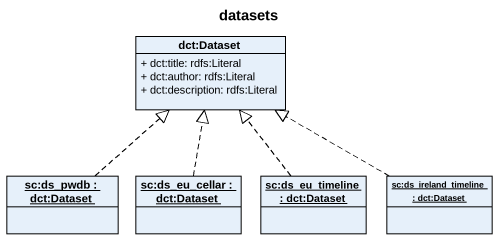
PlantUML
@startuml
title datasets
hide circle
hide empty members
skinparam classAttributeIconSize 0
class "dct:Dataset" as dct_Dataset {
  + dct:title: rdfs:Literal
  + dct:author: rdfs:Literal
  + dct:description: rdfs:Literal
}
object "sc:ds_pwdb : dct:Dataset" as sc_ds_pwdb
object "sc:ds_eu_cellar : dct:Dataset" as sc_ds_eu_cellar
object "sc:ds_eu_timeline : dct:Dataset" as sc_ds_eu_timeline
object "sc:ds_ireland_timeline : dct:Dataset" as sc_ds_ireland_timeline
sc_ds_pwdb .up.|> dct_Dataset
sc_ds_eu_cellar .up.|> dct_Dataset
sc_ds_eu_timeline .up.|> dct_Dataset
sc_ds_ireland_timeline .left.|> dct_Dataset
@enduml
